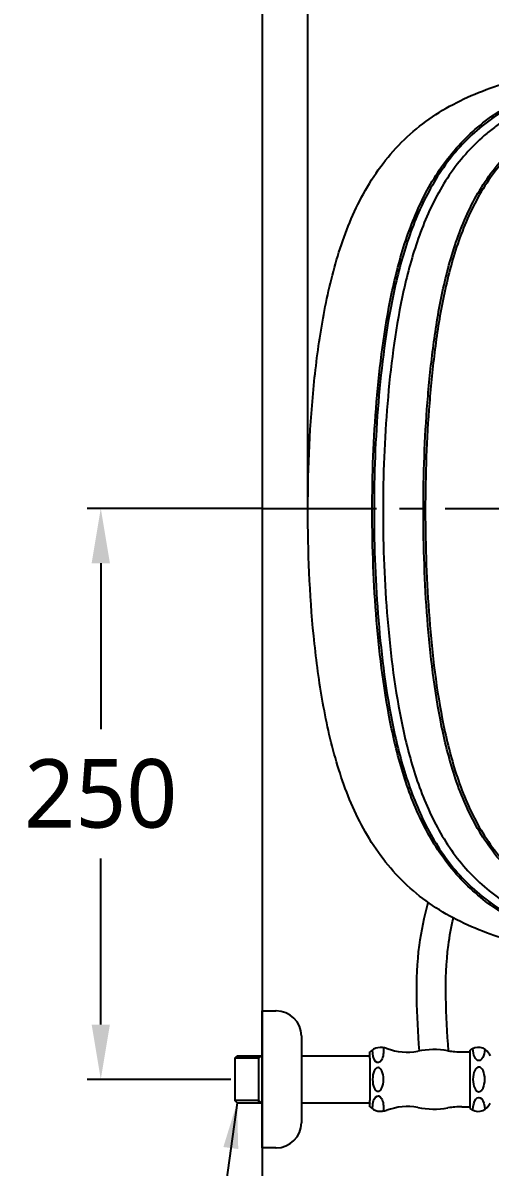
# Model space of a CAD drawing. Extents: x 3267 to 9145, y -61 to 2467.
# Drawn here: x 3306 to 3511, y 1398 to 1899 of the extents above; entities that cross this region are included whole.
import ezdxf

# ---------------------------------------------------------------- set-up
doc = ezdxf.new("R2010")
doc.units = 0
doc.header["$LTSCALE"] = 20
doc.header["$MEASUREMENT"] = 0
doc.linetypes.add('CENTER', pattern=[2, 1.25, -0.25, 0.25, -0.25])
doc.layers.get('0').update_dxf_attribs({"linetype": 'CONTINUOUS'})
doc.layers.get('DEFPOINTS').update_dxf_attribs({"linetype": 'CONTINUOUS'})
for name, color, linetype in [('1', 7, 'CONTINUOUS'), ('4', 4, 'CONTINUOUS'), ('6', 6, 'CONTINUOUS'), ('CENTER', 2, 'CENTER')]:
    doc.layers.add(name, color=color, linetype=linetype)
doc.styles.get("Standard").update_dxf_attribs({"font": 'NanumGothic.ttf'})
doc.dimstyles.get("Standard").update_dxf_attribs({"dimtxt": 2.7, "dimasz": 2.5, "dimexe": 1.5, "dimexo": 1.5, "dimgap": 1.5, "dimtad": 1, "dimdec": 0, "dimlfac": 10, "dimzin": 0, "dimdsep": 46, "dimtxsty": 'Standard', "dimcen": 0, "dimclrt": 2, "dimadec": 0, "dimazin": 0, "dimtfac": 1, "dimtdec": 0, "dimtmove": 0, "dimatfit": 3, "dimfxl": 0, "dimtolj": 1, "dimtzin": 0, "dimarcsym": 0})

# ---------------------------------------------------------------- blocks, each defined once
blk = doc.blocks.new('*D35')
at = {"color": 3, "lineweight": -2}
for p, q in [((3410.97, 1686.73), (3334.19, 1686.73)), ((3340.19, 1662.73), (3340.19, 1590.06)), ((3340.19, 1460.73), (3340.19, 1533.4)), ((3397.13, 1436.73), (3334.19, 1436.73))]:
    blk.add_line(p, q, dxfattribs=at)
at = {"color": 3}
for points in [[(3336.19, 1662.73), (3344.19, 1662.73), (3340.19, 1686.73)], [(3336.19, 1460.73), (3344.19, 1460.73), (3340.19, 1436.73)]]:
    blk.add_solid(points, dxfattribs=at)
at = {"layer": 'DEFPOINTS', "color": 0}
for p in [(3412.77, 1686.73), (3340.19, 1436.73), (3398.93, 1436.73)]:
    blk.add_point(p, dxfattribs=at)
at = {"color": 2, "insert": (3340.19, 1561.73), "char_height": 30, "attachment_point": 5}
blk.add_mtext('\\A1;{\\fNanumGothic|b0|i0|c129|p50;250}', dxfattribs=at)
blk = doc.blocks.new('*D39')
at = {"color": 3, "lineweight": -2}
for p, q in [((3430.8, 1688.53), (3430.8, 1970.55)), ((4108.35, 1688.53), (4108.35, 1970.55)), ((3454.8, 1964.55), (4084.35, 1964.55))]:
    blk.add_line(p, q, dxfattribs=at)
at = {"color": 3}
for points in [[(3454.8, 1968.55), (3454.8, 1960.55), (3430.8, 1964.55)], [(4084.35, 1968.55), (4084.35, 1960.55), (4108.35, 1964.55)]]:
    blk.add_solid(points, dxfattribs=at)
at = {"layer": 'DEFPOINTS', "color": 0}
for p in [(4108.35, 1964.55), (3430.8, 1686.73), (4108.35, 1686.73)]:
    blk.add_point(p, dxfattribs=at)
at = {"color": 2, "insert": (3769.58, 1992.88), "char_height": 30, "attachment_point": 5}
blk.add_mtext('\\A1;{\\fNanumGothic|b0|i0|c0|p50;680}', dxfattribs=at)

msp = doc.modelspace()

# ---------------------------------------------------------------- linework, layer by layer
at = {"layer": '1', "color": 0, "linetype": 'Continuous'}
for points, knots in [([(3670.63, 1485.93), (3656.72, 1485.94), (3642.82, 1486), (3610.17, 1486.5), (3591.43, 1487.06), (3563.35, 1489.38), (3553.97, 1490.43), (3535.41, 1493.43), (3526.23, 1495.38), (3508.22, 1500.87), (3499.43, 1504.43), (3483.22, 1513.77), (3475.65, 1519.71), (3466.17, 1529.98), (3463.27, 1533.64), (3457.99, 1541.4), (3455.58, 1545.51), (3449.2, 1558.06), (3445.94, 1566.81), (3440.65, 1584.79), (3438.64, 1594.02), (3435.46, 1612.41), (3434.28, 1621.62), (3431.52, 1649.31), (3430.78, 1667.84), (3430.82, 1704.96), (3431.64, 1723.63), (3434.53, 1751.51), (3435.77, 1760.76), (3439.08, 1779.14), (3441.16, 1788.31), (3446.59, 1806.08), (3449.93, 1814.71), (3456.44, 1827.05), (3458.89, 1831.09), (3464.33, 1838.78), (3467.29, 1842.39), (3476.97, 1852.48), (3484.61, 1858.25), (3500.98, 1867.32), (3509.82, 1870.76), (3527.78, 1876.04), (3536.87, 1877.91), (3555.2, 1880.78), (3564.43, 1881.78), (3592.24, 1884.03), (3610.93, 1884.57), (3643.39, 1885.06), (3657.22, 1885.11), (3673.04, 1885.12)], [0, 0, 0, 0, 0.054995, 0.054995, 0.129163, 0.129163, 0.166246, 0.166246, 0.20333, 0.20333, 0.240414, 0.240414, 0.277498, 0.277498, 0.296039, 0.296039, 0.314581, 0.314581, 0.351665, 0.351665, 0.388749, 0.388749, 0.425833, 0.425833, 0.5, 0.5, 0.574167, 0.574167, 0.611251, 0.611251, 0.648335, 0.648335, 0.685419, 0.685419, 0.703961, 0.703961, 0.722502, 0.722502, 0.759586, 0.759586, 0.79667, 0.79667, 0.833754, 0.833754, 0.870837, 0.870837, 0.945005, 0.945005, 1, 1, 1, 1]), ([(3514.47, 1510.54), (3511.24, 1512.61), (3508.13, 1514.89), (3502.18, 1519.89), (3499.34, 1522.63), (3491.44, 1531.31), (3486.92, 1537.83), (3479.25, 1551.94), (3476.19, 1559.33), (3471.1, 1574.55), (3469.08, 1582.4), (3464.12, 1605.92), (3462.2, 1621.75), (3459.51, 1653.5), (3458.94, 1669.45), (3458.93, 1701.47), (3459.5, 1717.5), (3462.2, 1749.27), (3464.12, 1765.08), (3469.05, 1788.52), (3471.05, 1796.31), (3476.15, 1811.62), (3479.21, 1819.01), (3486.79, 1833.02), (3491.4, 1839.68), (3501.96, 1851.31), (3508, 1856.37), (3514.47, 1860.51)], [0, 0, 0, 0, 0.03125, 0.03125, 0.0625, 0.0625, 0.125, 0.125, 0.1875, 0.1875, 0.25, 0.25, 0.375, 0.375, 0.5, 0.5, 0.625, 0.625, 0.75, 0.75, 0.8125, 0.8125, 0.875, 0.875, 0.9375, 0.9375, 1, 1, 1, 1]), ([(3515.13, 1860.02), (3508.67, 1855.89), (3502.66, 1850.85), (3492.16, 1839.3), (3487.57, 1832.66), (3479.99, 1818.67), (3476.94, 1811.3), (3471.86, 1796.08), (3469.85, 1788.26), (3464.91, 1764.84), (3462.99, 1749.07), (3460.29, 1717.4), (3459.72, 1701.47), (3459.72, 1669.49), (3460.3, 1653.54), (3463.01, 1621.83), (3464.94, 1606.04), (3469.9, 1582.58), (3471.92, 1574.77), (3476.99, 1559.63), (3480.04, 1552.27), (3487.66, 1538.24), (3492.19, 1531.71), (3502.68, 1520.19), (3508.69, 1515.15), (3515.13, 1511.03)], [0, 0, 0, 0, 0.0625, 0.0625, 0.125, 0.125, 0.1875, 0.1875, 0.25, 0.25, 0.375, 0.375, 0.5, 0.5, 0.625, 0.625, 0.75, 0.75, 0.8125, 0.8125, 0.875, 0.875, 0.9375, 0.9375, 1, 1, 1, 1]), ([(3518.17, 1857.55), (3516.61, 1856.55), (3515.02, 1855.47), (3511.97, 1853.25), (3510.49, 1852.08), (3506.13, 1848.44), (3503.38, 1845.8), (3498.19, 1840.11), (3495.73, 1837.02), (3491.24, 1830.59), (3489.2, 1827.25), (3483.63, 1816.93), (3480.61, 1809.6), (3475.62, 1794.54), (3473.67, 1786.93), (3468.84, 1763.9), (3466.93, 1748.34), (3464.25, 1717.03), (3463.68, 1701.23), (3463.69, 1669.7), (3464.26, 1653.91), (3466.96, 1622.5), (3468.89, 1606.79), (3473.76, 1583.76), (3475.72, 1576.18), (3480.68, 1561.28), (3483.72, 1553.92), (3489.3, 1543.64), (3491.33, 1540.32), (3495.79, 1533.96), (3498.23, 1530.89), (3503.43, 1525.2), (3506.18, 1522.58), (3511.97, 1517.73), (3515.04, 1515.49), (3518.17, 1513.5)], [0, 0, 0, 0, 0.015625, 0.015625, 0.03125, 0.03125, 0.0625, 0.0625, 0.09375, 0.09375, 0.125, 0.125, 0.1875, 0.1875, 0.25, 0.25, 0.375, 0.375, 0.5, 0.5, 0.625, 0.625, 0.75, 0.75, 0.8125, 0.8125, 0.875, 0.875, 0.90625, 0.90625, 0.9375, 0.9375, 0.96875, 0.96875, 1, 1, 1, 1]), ([(3538.27, 1513.38), (3536.57, 1514.36), (3534.86, 1515.41), (3531.56, 1517.58), (3529.96, 1518.71), (3525.26, 1522.27), (3522.29, 1524.84), (3513.92, 1533.18), (3509.02, 1539.66), (3501.1, 1553.42), (3497.94, 1560.83), (3492.85, 1575.9), (3490.91, 1583.55), (3486.13, 1606.72), (3484.34, 1622.46), (3481.83, 1654.12), (3481.33, 1669.92), (3481.34, 1701.51), (3481.85, 1717.29), (3483.74, 1740.94), (3484.52, 1748.81), (3486.54, 1764.55), (3487.79, 1772.41), (3491.01, 1787.93), (3492.98, 1795.6), (3498.11, 1810.66), (3501.25, 1817.93), (3509.14, 1831.56), (3514.03, 1838), (3522.36, 1846.28), (3525.32, 1848.84), (3531.55, 1853.54), (3534.87, 1855.73), (3538.26, 1857.67)], [0, 0, 0, 0, 0.015625, 0.015625, 0.03125, 0.03125, 0.0625, 0.0625, 0.125, 0.125, 0.1875, 0.1875, 0.25, 0.25, 0.375, 0.375, 0.5, 0.5, 0.625, 0.625, 0.6875, 0.6875, 0.75, 0.75, 0.8125, 0.8125, 0.875, 0.875, 0.9375, 0.9375, 0.96875, 0.96875, 1, 1, 1, 1]), ([(3538.85, 1856.87), (3532.01, 1852.96), (3525.78, 1848.3), (3514.7, 1837.31), (3509.83, 1830.89), (3502, 1817.31), (3498.89, 1810.07), (3493.79, 1795.08), (3491.84, 1787.44), (3488.63, 1772), (3487.39, 1764.17), (3485.37, 1748.51), (3484.58, 1740.67), (3482.69, 1717.14), (3482.17, 1701.44), (3482.16, 1670), (3482.67, 1654.27), (3485.19, 1622.76), (3486.99, 1607.1), (3491.74, 1584.04), (3493.67, 1576.42), (3498.72, 1561.42), (3501.86, 1554.04), (3509.72, 1540.32), (3514.59, 1533.87), (3525.72, 1522.8), (3531.98, 1518.12), (3538.86, 1514.19)], [0, 0, 0, 0, 0.0625, 0.0625, 0.125, 0.125, 0.1875, 0.1875, 0.25, 0.25, 0.3125, 0.3125, 0.375, 0.375, 0.5, 0.5, 0.625, 0.625, 0.75, 0.75, 0.8125, 0.8125, 0.875, 0.875, 0.9375, 0.9375, 1, 1, 1, 1])]:
    msp.add_open_spline(points, degree=3, knots=knots, dxfattribs=at)
at = {"layer": '4'}
for p, q in [((3410.8, 1466.73), (3416.8, 1466.73)), ((3410.8, 1406.73), (3410.8, 1466.73)), ((3427.93, 1455.73), (3427.93, 1417.73)), ((3457.92, 1445.98), (3457.92, 1448.73)), ((3498.21, 1448.76), (3501.84, 1448.76)), ((3500.93, 1448.73), (3501.84, 1448.73)), ((3501.84, 1448.73), (3501.84, 1449.45)), ((3501.84, 1424.73), (3501.84, 1448.73)), ((3509.95, 1448.05), (3510.5, 1447.1)), ((3398.8, 1445.98), (3399.8, 1446.98)), ((3409.3, 1445.98), (3398.8, 1445.98)), ((3398.93, 1427.48), (3398.93, 1445.98)), ((3399.8, 1446.98), (3410.8, 1446.98)), ((3409.3, 1426.48), (3409.3, 1446.98)), ((3409.3, 1445.98), (3410.3, 1446.98)), ((3410.8, 1446.37), (3410.8, 1427.1)), ((3427.93, 1446.98), (3457.92, 1446.98)), ((3457.93, 1445.98), (3457.93, 1427.48)), ((3399.8, 1426.48), (3398.8, 1427.48)), ((3409.3, 1427.48), (3398.8, 1427.48)), ((3399.8, 1426.48), (3410.8, 1426.48)), ((3410.3, 1426.48), (3409.3, 1427.48)), ((3427.93, 1426.48), (3457.93, 1426.48)), ((3457.93, 1424.73), (3457.93, 1427.48)), ((3457.93, 1426.48), (3457.93, 1426.3)), ((3457.93, 1424.73), (3457.93, 1426.3)), ((3498.21, 1424.73), (3501.84, 1424.73)), ((3501.84, 1424.01), (3501.84, 1424.73)), ((3509.95, 1425.41), (3510.5, 1426.37)), ((3416.8, 1406.73), (3410.8, 1406.73))]:
    msp.add_line(p, q, dxfattribs=at)
for centre, radius, start, end in [((3416.8, 1455.73), 11, 89.3526, 90), ((3416.93, 1455.73), 11, 0, 90), ((3462.83, 1443.74), 7, 69.0339, 134.5129), ((3474.22, 1473.49), 24.83, 249.0339, 280.7373), ((3485.93, 1411.76), 38, 80.6952, 100.7373), ((3498.21, 1486.76), 38, 260.6952, 270), ((3505.31, 1445.38), 5.36, 30, 130.4306), ((3462.83, 1429.73), 7, 225.5, 290.9661), ((3474.22, 1400), 24.83, 79.2627, 110.9661), ((3485.93, 1461.73), 38, 259.2627, 279.3048), ((3498.21, 1386.73), 38, 90, 99.3048), ((3505.31, 1428.09), 5.36, 229.5694, 330), ((3416.93, 1417.73), 11, 270, 0), ((3416.8, 1417.73), 11, 270, 270.6474)]:
    msp.add_arc(centre, radius, start, end, dxfattribs=at)
at = {"layer": '4', "extrusion": (0, 0, -1)}
for centre, major_axis, ratio, start_param, end_param in [((3461.49, 1449.24), (0, -5.22), 0.46009, 4.433611, 7.934688), ((3505.6, 1450.32), (0, -5.4), 0.478204, 4.79078, 7.834251), ((3461.49, 1424.32), (0, -5.22), 0.46009, 1.472186, 5.009627), ((3505.6, 1423.41), (0, -5.4), 0.478204, 1.540108, 4.68362)]:
    msp.add_ellipse(centre, major_axis=major_axis, ratio=ratio, start_param=start_param, end_param=end_param, dxfattribs=at)
for centre, major_axis, ratio in [((3461.49, 1436.73), (0, -5.22), 0.46009), ((3505.6, 1436.73), (0, -5.4), 0.478204)]:
    msp.add_ellipse(centre, major_axis=major_axis, ratio=ratio, dxfattribs=at)
at = {"layer": '4'}
for points, knots in [([(3479.58, 1449.23), (3478.58, 1464.8), (3477.18, 1486.87), (3481.75, 1507.99), (3483.46, 1514.15)], [0, 0, 0, 0, 46.247919, 65.542595, 65.542595, 65.542595, 65.542595]), ([(3492.28, 1449.23), (3491.28, 1464.8), (3490.03, 1484.5), (3493.53, 1503.44), (3494.44, 1507.38)], [0, 0, 0, 0, 46.247919, 58.493108, 58.493108, 58.493108, 58.493108])]:
    msp.add_open_spline(points, degree=3, knots=knots, dxfattribs=at)
at = {"layer": '6'}
msp.add_lwpolyline([(4410.8, 2211.77), (3410.8, 2211.77), (3410.8, 286.73), (5338.3, 286.73), (5338.3, 1311.73)], dxfattribs=at)
at = {"layer": 'CENTER', "color": 1, "linetype": 'CENTER', "ltscale": 2}
msp.add_line((3410.8, 1686.73), (4138.87, 1686.73), dxfattribs=at)

# ---------------------------------------------------------------- dimensions: what is measured, and where the dimension line sits
dim = msp.add_linear_dim(base=(4108.35, 1964.55), p1=(3430.8, 1686.73), p2=(4108.35, 1686.73), text='{\\fNanumGothic|b0|i0|c0|p50;680}', dimstyle='Standard', override={"dimscale": 1.2, "dimtxt": 25, "dimasz": 20, "dimexe": 5, "dimgap": 10, "dimtih": 1, "dimtoh": 1, "dimlfac": 1, "dimzin": 12, "dimclrd": 3, "dimclre": 3, "dimazin": 2, "dimarcsym": 1})
dim.commit()
dim.dimension.update_dxf_attribs({"geometry": '*D39', "text_midpoint": (3769.58, 1992.88)})
dim = msp.add_linear_dim(base=(3340.19, 1436.73), p1=(3412.77, 1686.73), p2=(3398.93, 1436.73), angle=90, text='{\\fNanumGothic|b0|i0|c129|p50;<>}', dimstyle='Standard', override={"dimscale": 1.2, "dimtxt": 25, "dimasz": 20, "dimexe": 5, "dimgap": 10, "dimtih": 1, "dimtoh": 1, "dimlfac": 1, "dimzin": 12, "dimclrd": 3, "dimclre": 3, "dimazin": 2, "dimarcsym": 1})
dim.commit()
dim.dimension.update_dxf_attribs({"geometry": '*D35', "text_midpoint": (3340.19, 1561.73)})

# ---------------------------------------------------------------- leaders
msp.add_leader([(3399.8, 1426.48), (3390.6, 1359.61), (3312.7, 1359.61)], dimstyle='Standard', override={"dimtxt": 20, "dimasz": 20, "dimexe": 5, "dimgap": 10, "dimtad": 0, "dimlfac": 1, "dimzin": 12, "dimclrd": 3, "dimclre": 3, "dimazin": 2, "dimarcsym": 1})

doc.saveas('drawing.dxf')
